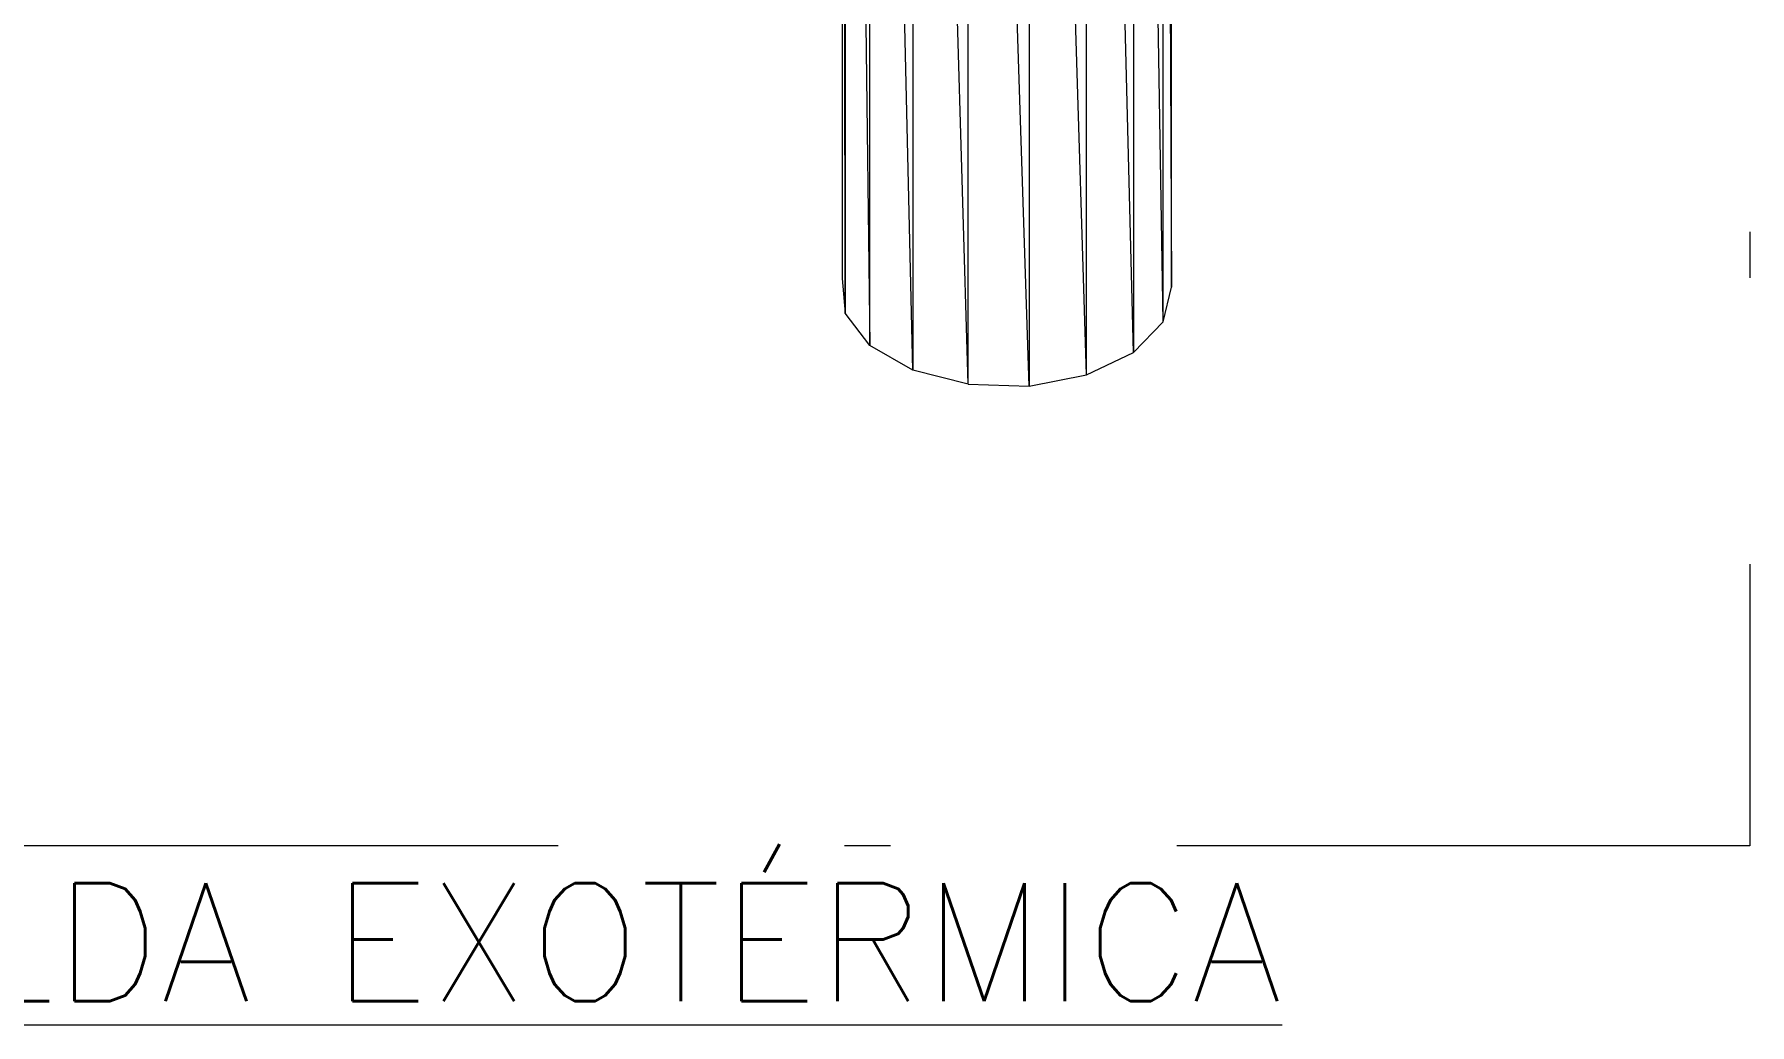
# Model space of a CAD drawing. Header units: inches. Extents: x -7660 to 802, y -193 to 3.
# Drawn here: x 673.277 to 677.02, y -150.426 to -148.263 of the extents above; entities that cross this region are included whole.
import ezdxf

# ---------------------------------------------------------------- set-up
doc = ezdxf.new("R2010")
doc.units = ezdxf.units.IN
doc.header["$MEASUREMENT"] = 0
doc.linetypes.add('DASHDOT2', pattern=[0.5, 0.25, -0.125, 0, -0.125])
for name, color, linetype in [('ATE-PENA-2', 2, 'Continuous'), ('ATE-PENA-5', 5, 'Continuous'), ('ELE-PENA-1', 1, 'Continuous')]:
    doc.layers.add(name, color=color, linetype=linetype)
doc.styles.add('TXT_MATERIAL', font='ROMANS.shx')

msp = doc.modelspace()

# ---------------------------------------------------------------- linework, layer by layer
at = {"layer": 'ATE-PENA-2', "color": 7, "linetype": 'DASHDOT2', "lineweight": 5, "ltscale": 5}
msp.add_lwpolyline([(671.00396, -144.21983), (677.01966, -144.21983), (677.01966, -150.03518), (671.00396, -150.03518)], close=True, dxfattribs=at)
at = {"layer": 'ELE-PENA-1', "color": 8, "linetype": 'Continuous', "lineweight": 5}
for p, q in [((675.03977, -147.92246), (675.03977, -148.79627)), ((675.75356, -147.91931), (675.75797, -148.81517)), ((675.75797, -148.81517), (675.75797, -147.91679)), ((675.04607, -148.8725), (675.04481, -147.92561)), ((675.04607, -147.92624), (675.04607, -148.8725)), ((675.08702, -147.94955), (675.09962, -148.94243)), ((675.09962, -148.94243), (675.09962, -147.95711)), ((675.7397, -148.8914), (675.72395, -147.93947)), ((675.7397, -148.8914), (675.7397, -147.92939)), ((675.19349, -148.99661), (675.17018, -147.98798)), ((675.19349, -147.99428), (675.19349, -148.99661)), ((675.67481, -148.95818), (675.65024, -147.9779)), ((675.67481, -147.96971), (675.67481, -148.95818)), ((675.31445, -149.02748), (675.28484, -148.01696)), ((675.31445, -149.02748), (675.31445, -148.01948)), ((675.44738, -149.03126), (675.41462, -148.02641)), ((675.44738, -148.02263), (675.44738, -149.03126)), ((675.57275, -149.00669), (675.54188, -148.01129)), ((675.57275, -149.00669), (675.57275, -148.00436)), ((675.03977, -148.79627), (675.04607, -148.8725)), ((675.7397, -148.8914), (675.75797, -148.81517)), ((675.09962, -148.94243), (675.04607, -148.8725)), ((675.67481, -148.95818), (675.7397, -148.8914)), ((675.19349, -148.99661), (675.09962, -148.94243)), ((675.57275, -149.00669), (675.67481, -148.95818)), ((675.31445, -149.02748), (675.19349, -148.99661)), ((675.44738, -149.03126), (675.57275, -149.00669)), ((675.31445, -149.02748), (675.44738, -149.03126))]:
    msp.add_line(p, q, dxfattribs=at)

# ---------------------------------------------------------------- texts
at = {"layer": 'ATE-PENA-5', "lineweight": 5, "style": 'TXT_MATERIAL'}
msp.add_text('%%UDETALHE SOLDA EXOTÉRMICA', height=0.25725, dxfattribs=at).set_placement((671.03825, -150.37413))

doc.saveas('drawing.dxf')
